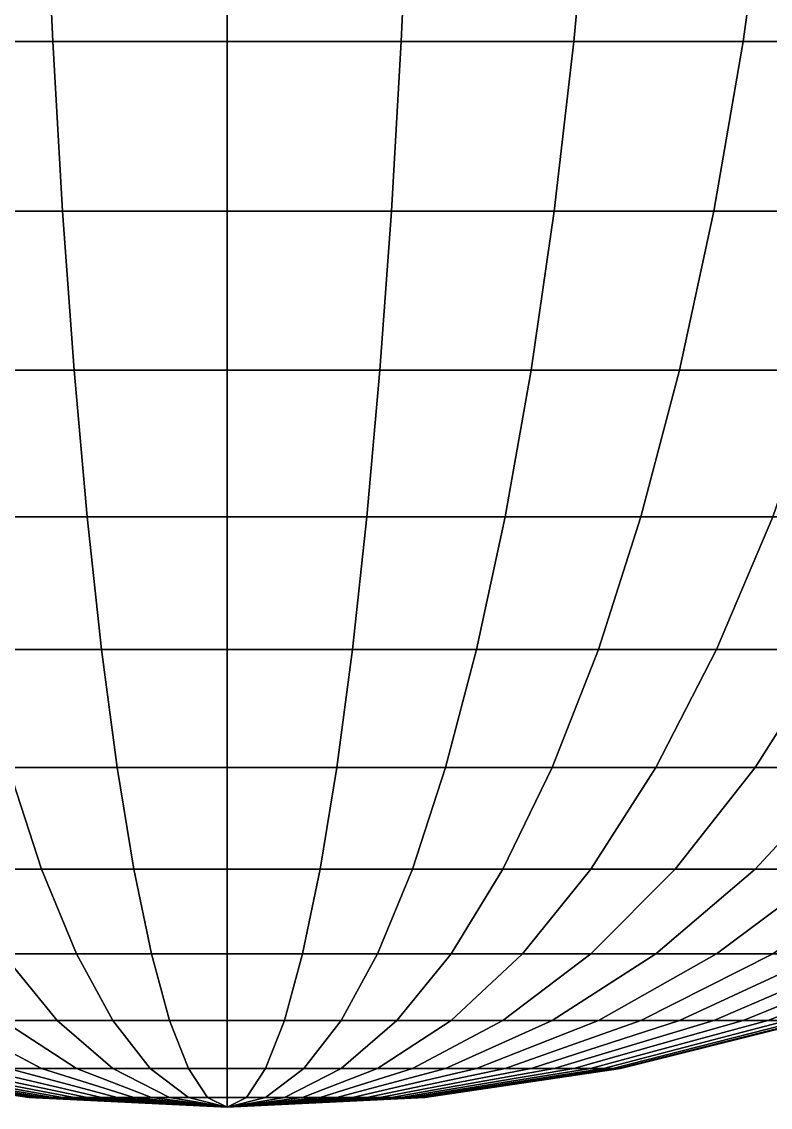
# Model space of a CAD drawing. Extents: x -607 to 607, y -607 to 607.
# Drawn here: x -61.8 to 163.6, y -607.2 to -280.3 of the extents above; entities that cross this region are included whole.
import ezdxf

# ---------------------------------------------------------------- set-up
doc = ezdxf.new("R2010")
doc.units = 0

msp = doc.modelspace()

# ---------------------------------------------------------------- linework, layer by layer
for points in [[(-104.470856, -286.230682, -525.210449), (-109.441162, -232.364197, -550.197876), (-54.985352, -232.364197, -558.275635), (-52.488174, -286.230682, -532.921387)], [(-52.488174, -286.230682, 532.921387), (-54.985352, -232.364197, 558.275635), (-109.441162, -232.364197, 550.197876), (-104.470856, -286.230682, 525.210449)], [(-52.488174, -286.230682, -532.921387), (-54.985352, -232.364197, -558.275635), (0, -232.364197, -560.976868), (0, -286.230682, -535.499939)], [(0, -286.230682, 535.499939), (0, -232.364197, 560.976868), (-54.985352, -232.364197, 558.275635), (-52.488174, -286.230682, 532.921387)], [(52.488174, -286.230682, -532.921387), (0, -286.230682, -535.499939), (0, -232.364197, -560.976868), (54.985352, -232.364197, -558.275635)], [(0, -286.230682, 535.499939), (52.488174, -286.230682, 532.921387), (54.985352, -232.364197, 558.275635), (0, -232.364197, 560.976868)], [(104.470856, -286.230682, -525.210449), (52.488174, -286.230682, -532.921387), (54.985352, -232.364197, -558.275635), (109.441162, -232.364197, -550.197876)], [(52.488174, -286.230682, 532.921387), (104.470856, -286.230682, 525.210449), (109.441162, -232.364197, 550.197876), (54.985352, -232.364197, 558.275635)], [(155.447433, -286.230682, -512.441467), (104.470856, -286.230682, -525.210449), (109.441162, -232.364197, -550.197876), (162.842987, -232.364197, -536.821411)], [(104.470856, -286.230682, 525.210449), (155.447433, -286.230682, 512.441467), (162.842987, -232.364197, 536.821411), (109.441162, -232.364197, 550.197876)], [(204.926956, -286.230682, -494.737427), (155.447433, -286.230682, -512.441467), (162.842987, -232.364197, -536.821411), (214.676544, -232.364197, -518.275085)], [(155.447433, -286.230682, 512.441467), (204.926956, -286.230682, 494.737427), (214.676544, -232.364197, 518.275085), (162.842987, -232.364197, 536.821411)], [(-98.494438, -337.340576, -495.164978), (-104.470856, -286.230682, -525.210449), (-52.488174, -286.230682, -532.921387), (-49.485504, -337.340576, -502.434753)], [(-49.485504, -337.340576, 502.434753), (-52.488174, -286.230682, 532.921387), (-104.470856, -286.230682, 525.210449), (-98.494438, -337.340576, 495.164978)], [(-49.485504, -337.340576, -502.434753), (-52.488174, -286.230682, -532.921387), (0, -286.230682, -535.499939), (0, -337.340576, -504.865845)], [(0, -337.340576, 504.865845), (0, -286.230682, 535.499939), (-52.488174, -286.230682, 532.921387), (-49.485504, -337.340576, 502.434753)], [(49.485504, -337.340576, -502.434753), (0, -337.340576, -504.865845), (0, -286.230682, -535.499939), (52.488174, -286.230682, -532.921387)], [(0, -337.340576, 504.865845), (49.485504, -337.340576, 502.434753), (52.488174, -286.230682, 532.921387), (0, -286.230682, 535.499939)], [(98.494438, -337.340576, -495.164978), (49.485504, -337.340576, -502.434753), (52.488174, -286.230682, -532.921387), (104.470856, -286.230682, -525.210449)], [(49.485504, -337.340576, 502.434753), (98.494438, -337.340576, 495.164978), (104.470856, -286.230682, 525.210449), (52.488174, -286.230682, 532.921387)], [(146.55481, -337.340576, -483.126495), (98.494438, -337.340576, -495.164978), (104.470856, -286.230682, -525.210449), (155.447433, -286.230682, -512.441467)], [(98.494438, -337.340576, 495.164978), (146.55481, -337.340576, 483.126495), (155.447433, -286.230682, 512.441467), (104.470856, -286.230682, 525.210449)], [(193.203796, -337.340576, -466.435211), (146.55481, -337.340576, -483.126495), (155.447433, -286.230682, -512.441467), (204.926956, -286.230682, -494.737427)], [(146.55481, -337.340576, 483.126495), (193.203796, -337.340576, 466.435211), (204.926956, -286.230682, 494.737427), (155.447433, -286.230682, 512.441467)], [(-91.569473, -385.20166, -460.3508), (-98.494438, -337.340576, -495.164978), (-49.485504, -337.340576, -502.434753), (-46.006268, -385.20166, -467.109467)], [(-46.006268, -385.20166, 467.109467), (-49.485504, -337.340576, 502.434753), (-98.494438, -337.340576, 495.164978), (-91.569473, -385.20166, 460.3508)], [(-46.006268, -385.20166, -467.109467), (-49.485504, -337.340576, -502.434753), (0, -337.340576, -504.865845), (0, -385.20166, -469.369598)], [(0, -385.20166, 469.369598), (0, -337.340576, 504.865845), (-49.485504, -337.340576, 502.434753), (-46.006268, -385.20166, 467.109467)], [(46.006268, -385.20166, -467.109467), (0, -385.20166, -469.369598), (0, -337.340576, -504.865845), (49.485504, -337.340576, -502.434753)], [(0, -385.20166, 469.369598), (46.006268, -385.20166, 467.109467), (49.485504, -337.340576, 502.434753), (0, -337.340576, 504.865845)], [(91.569473, -385.20166, -460.3508), (46.006268, -385.20166, -467.109467), (49.485504, -337.340576, -502.434753), (98.494438, -337.340576, -495.164978)], [(46.006268, -385.20166, 467.109467), (91.569473, -385.20166, 460.3508), (98.494438, -337.340576, 495.164978), (49.485504, -337.340576, 502.434753)], [(136.250809, -385.20166, -449.158722), (91.569473, -385.20166, -460.3508), (98.494438, -337.340576, -495.164978), (146.55481, -337.340576, -483.126495)], [(91.569473, -385.20166, 460.3508), (136.250809, -385.20166, 449.158722), (146.55481, -337.340576, 483.126495), (98.494438, -337.340576, 495.164978)], [(179.61998, -385.20166, -433.640991), (136.250809, -385.20166, -449.158722), (146.55481, -337.340576, -483.126495), (193.203796, -337.340576, -466.435211)], [(136.250809, -385.20166, 449.158722), (179.61998, -385.20166, 433.640991), (193.203796, -337.340576, 466.435211), (146.55481, -337.340576, 483.126495)], [(-83.762634, -429.353088, -421.10321), (-91.569473, -385.20166, -460.3508), (-46.006268, -385.20166, -467.109467), (-42.083965, -429.353088, -427.285645)], [(-42.083965, -429.353088, 427.285645), (-46.006268, -385.20166, 467.109467), (-91.569473, -385.20166, 460.3508), (-83.762634, -429.353088, 421.10321)], [(-42.083965, -429.353088, -427.285645), (-46.006268, -385.20166, -467.109467), (0, -385.20166, -469.369598), (0, -429.353088, -429.353088)], [(0, -429.353088, 429.353088), (0, -385.20166, 469.369598), (-46.006268, -385.20166, 467.109467), (-42.083965, -429.353088, 427.285645)], [(42.083965, -429.353088, -427.285645), (0, -429.353088, -429.353088), (0, -385.20166, -469.369598), (46.006268, -385.20166, -467.109467)], [(0, -429.353088, 429.353088), (42.083965, -429.353088, 427.285645), (46.006268, -385.20166, 467.109467), (0, -385.20166, 469.369598)], [(83.762634, -429.353088, -421.10321), (42.083965, -429.353088, -427.285645), (46.006268, -385.20166, -467.109467), (91.569473, -385.20166, -460.3508)], [(42.083965, -429.353088, 427.285645), (83.762634, -429.353088, 421.10321), (91.569473, -385.20166, 460.3508), (46.006268, -385.20166, 467.109467)], [(124.634628, -429.353088, -410.865295), (83.762634, -429.353088, -421.10321), (91.569473, -385.20166, -460.3508), (136.250809, -385.20166, -449.158722)], [(83.762634, -429.353088, 421.10321), (124.634628, -429.353088, 410.865295), (136.250809, -385.20166, 449.158722), (91.569473, -385.20166, 460.3508)], [(164.30632, -429.353088, -396.670563), (124.634628, -429.353088, -410.865295), (136.250809, -385.20166, -449.158722), (179.61998, -385.20166, -433.640991)], [(124.634628, -429.353088, 410.865295), (164.30632, -429.353088, 396.670563), (179.61998, -385.20166, 433.640991), (136.250809, -385.20166, 449.158722)], [(-75.149124, -469.369598, -377.80014), (-83.762634, -429.353088, -421.10321), (-42.083965, -429.353088, -427.285645), (-37.756371, -469.369598, -383.346832)], [(-37.756371, -469.369598, 383.346832), (-42.083965, -429.353088, 427.285645), (-83.762634, -429.353088, 421.10321), (-75.149124, -469.369598, 377.80014)], [(-37.756371, -469.369598, -383.346832), (-42.083965, -429.353088, -427.285645), (0, -429.353088, -429.353088), (0, -469.369598, -385.201691)], [(0, -469.369598, 385.201691), (0, -429.353088, 429.353088), (-42.083965, -429.353088, 427.285645), (-37.756371, -469.369598, 383.346832)], [(37.756371, -469.369598, -383.346832), (0, -469.369598, -385.201691), (0, -429.353088, -429.353088), (42.083965, -429.353088, -427.285645)], [(0, -469.369598, 385.201691), (37.756371, -469.369598, 383.346832), (42.083965, -429.353088, 427.285645), (0, -429.353088, 429.353088)], [(75.149124, -469.369598, -377.80014), (37.756371, -469.369598, -383.346832), (42.083965, -429.353088, -427.285645), (83.762634, -429.353088, -421.10321)], [(37.756371, -469.369598, 383.346832), (75.149124, -469.369598, 377.80014), (83.762634, -429.353088, 421.10321), (42.083965, -429.353088, 427.285645)], [(111.818146, -469.369598, -368.615051), (75.149124, -469.369598, -377.80014), (83.762634, -429.353088, -421.10321), (124.634628, -429.353088, -410.865295)], [(75.149124, -469.369598, 377.80014), (111.818146, -469.369598, 368.615051), (124.634628, -429.353088, 410.865295), (83.762634, -429.353088, 421.10321)], [(147.410309, -469.369598, -355.879944), (111.818146, -469.369598, -368.615051), (124.634628, -429.353088, -410.865295), (164.30632, -429.353088, -396.670563)], [(111.818146, -469.369598, 368.615051), (147.410309, -469.369598, 355.879944), (164.30632, -429.353088, 396.670563), (124.634628, -429.353088, 410.865295)], [(181.582825, -469.369598, -339.717529), (147.410309, -469.369598, -355.879944), (164.30632, -429.353088, -396.670563), (202.39566, -429.353088, -378.65564)], [(147.410309, -469.369598, 355.879944), (181.582825, -469.369598, 339.717529), (202.39566, -429.353088, 378.65564), (164.30632, -429.353088, 396.670563)], [(-65.811882, -504.865814, -330.858673), (-75.149124, -469.369598, -377.80014), (-37.756371, -469.369598, -383.346832), (-33.065159, -504.865814, -335.716187)], [(-33.065159, -504.865814, 335.716187), (-37.756371, -469.369598, 383.346832), (-75.149124, -469.369598, 377.80014), (-65.811882, -504.865814, 330.858673)], [(-33.065159, -504.865814, -335.716187), (-37.756371, -469.369598, -383.346832), (0, -469.369598, -385.201691), (0, -504.865814, -337.340576)], [(0, -504.865814, 337.340576), (0, -469.369598, 385.201691), (-37.756371, -469.369598, 383.346832), (-33.065159, -504.865814, 335.716187)], [(33.065159, -504.865814, -335.716187), (0, -504.865814, -337.340576), (0, -469.369598, -385.201691), (37.756371, -469.369598, -383.346832)], [(0, -504.865814, 337.340576), (33.065159, -504.865814, 335.716187), (37.756371, -469.369598, 383.346832), (0, -469.369598, 385.201691)], [(65.811882, -504.865814, -330.858673), (33.065159, -504.865814, -335.716187), (37.756371, -469.369598, -383.346832), (75.149124, -469.369598, -377.80014)], [(33.065159, -504.865814, 335.716187), (65.811882, -504.865814, 330.858673), (75.149124, -469.369598, 377.80014), (37.756371, -469.369598, 383.346832)], [(97.924797, -504.865814, -322.814789), (65.811882, -504.865814, -330.858673), (75.149124, -469.369598, -377.80014), (111.818146, -469.369598, -368.615051)], [(65.811882, -504.865814, 330.858673), (97.924797, -504.865814, 322.814789), (111.818146, -469.369598, 368.615051), (75.149124, -469.369598, 377.80014)], [(129.09465, -504.865814, -311.662048), (97.924797, -504.865814, -322.814789), (111.818146, -469.369598, -368.615051), (147.410309, -469.369598, -355.879944)], [(97.924797, -504.865814, 322.814789), (129.09465, -504.865814, 311.662048), (147.410309, -469.369598, 355.879944), (111.818146, -469.369598, 368.615051)], [(159.02124, -504.865814, -297.507813), (129.09465, -504.865814, -311.662048), (147.410309, -469.369598, -355.879944), (181.582825, -469.369598, -339.717529)], [(129.09465, -504.865814, 311.662048), (159.02124, -504.865814, 297.507813), (181.582825, -469.369598, 339.717529), (147.410309, -469.369598, 355.879944)], [(187.416367, -504.865814, -280.488434), (159.02124, -504.865814, -297.507813), (181.582825, -469.369598, -339.717529), (214.006592, -469.369598, -320.283508)], [(159.02124, -504.865814, 297.507813), (187.416367, -504.865814, 280.488434), (214.006592, -469.369598, 320.283508), (181.582825, -469.369598, 339.717529)], [(-83.088387, -535.499878, -273.905701), (-97.924797, -504.865814, -322.814789), (-65.811882, -504.865814, -330.858673), (-55.840832, -535.499878, -280.730835)], [(-55.840832, -535.499878, 280.730835), (-65.811882, -504.865814, 330.858673), (-97.924797, -504.865814, 322.814789), (-83.088387, -535.499878, 273.905701)], [(-55.840832, -535.499878, -280.730835), (-65.811882, -504.865814, -330.858673), (-33.065159, -504.865814, -335.716187), (-28.055511, -535.499878, -284.852386)], [(-28.055511, -535.499878, 284.852386), (-33.065159, -504.865814, 335.716187), (-65.811882, -504.865814, 330.858673), (-55.840832, -535.499878, 280.730835)], [(-28.055511, -535.499878, -284.852386), (-33.065159, -504.865814, -335.716187), (0, -504.865814, -337.340576), (0, -535.499878, -286.230682)], [(0, -535.499878, 286.230682), (0, -504.865814, 337.340576), (-33.065159, -504.865814, 335.716187), (-28.055511, -535.499878, 284.852386)], [(28.055511, -535.499878, -284.852386), (0, -535.499878, -286.230682), (0, -504.865814, -337.340576), (33.065159, -504.865814, -335.716187)], [(0, -535.499878, 286.230682), (28.055511, -535.499878, 284.852386), (33.065159, -504.865814, 335.716187), (0, -504.865814, 337.340576)], [(55.840832, -535.499878, -280.730835), (28.055511, -535.499878, -284.852386), (33.065159, -504.865814, -335.716187), (65.811882, -504.865814, -330.858673)], [(28.055511, -535.499878, 284.852386), (55.840832, -535.499878, 280.730835), (65.811882, -504.865814, 330.858673), (33.065159, -504.865814, 335.716187)], [(83.088387, -535.499878, -273.905701), (55.840832, -535.499878, -280.730835), (65.811882, -504.865814, -330.858673), (97.924797, -504.865814, -322.814789)], [(55.840832, -535.499878, 280.730835), (83.088387, -535.499878, 273.905701), (97.924797, -504.865814, 322.814789), (65.811882, -504.865814, 330.858673)], [(109.535736, -535.499878, -264.442657), (83.088387, -535.499878, -273.905701), (97.924797, -504.865814, -322.814789), (129.09465, -504.865814, -311.662048)], [(83.088387, -535.499878, 273.905701), (109.535736, -535.499878, 264.442657), (129.09465, -504.865814, 311.662048), (97.924797, -504.865814, 322.814789)], [(134.928207, -535.499878, -252.432922), (109.535736, -535.499878, -264.442657), (129.09465, -504.865814, -311.662048), (159.02124, -504.865814, -297.507813)], [(109.535736, -535.499878, 264.442657), (134.928207, -535.499878, 252.432922), (159.02124, -504.865814, 297.507813), (129.09465, -504.865814, 311.662048)], [(159.02124, -535.499878, -237.992111), (134.928207, -535.499878, -252.432922), (159.02124, -504.865814, -297.507813), (187.416367, -504.865814, -280.488434)], [(134.928207, -535.499878, 252.432922), (159.02124, -535.499878, 237.992111), (187.416367, -504.865814, 280.488434), (159.02124, -504.865814, 297.507813)], [(181.582825, -535.499878, -221.259308), (159.02124, -535.499878, -237.992111), (187.416367, -504.865814, -280.488434), (214.006592, -504.865814, -260.767792)], [(159.02124, -535.499878, 237.992111), (181.582825, -535.499878, 221.259308), (214.006592, -504.865814, 260.767792), (187.416367, -504.865814, 280.488434)], [(-67.451775, -560.976807, -222.358704), (-83.088387, -535.499878, -273.905701), (-55.840832, -535.499878, -280.730835), (-45.332012, -560.976807, -227.899414)], [(-45.332012, -560.976807, 227.899414), (-55.840832, -535.499878, 280.730835), (-83.088387, -535.499878, 273.905701), (-67.451775, -560.976807, 222.358704)], [(-45.332012, -560.976807, -227.899414), (-55.840832, -535.499878, -280.730835), (-28.055511, -535.499878, -284.852386), (-22.775677, -560.976807, -231.245331)], [(-22.775677, -560.976807, 231.245331), (-28.055511, -535.499878, 284.852386), (-55.840832, -535.499878, 280.730835), (-45.332012, -560.976807, 227.899414)], [(-22.775677, -560.976807, -231.245331), (-28.055511, -535.499878, -284.852386), (0, -535.499878, -286.230682), (0, -560.976807, -232.364227)], [(0, -560.976807, 232.364227), (0, -535.499878, 286.230682), (-28.055511, -535.499878, 284.852386), (-22.775677, -560.976807, 231.245331)], [(22.775677, -560.976807, -231.245331), (0, -560.976807, -232.364227), (0, -535.499878, -286.230682), (28.055511, -535.499878, -284.852386)], [(0, -560.976807, 232.364227), (22.775677, -560.976807, 231.245331), (28.055511, -535.499878, 284.852386), (0, -535.499878, 286.230682)], [(45.332012, -560.976807, -227.899414), (22.775677, -560.976807, -231.245331), (28.055511, -535.499878, -284.852386), (55.840832, -535.499878, -280.730835)], [(22.775677, -560.976807, 231.245331), (45.332012, -560.976807, 227.899414), (55.840832, -535.499878, 280.730835), (28.055511, -535.499878, 284.852386)], [(67.451775, -560.976807, -222.358704), (45.332012, -560.976807, -227.899414), (55.840832, -535.499878, -280.730835), (83.088387, -535.499878, -273.905701)], [(45.332012, -560.976807, 227.899414), (67.451775, -560.976807, 222.358704), (83.088387, -535.499878, 273.905701), (55.840832, -535.499878, 280.730835)], [(88.921944, -560.976807, -214.676544), (67.451775, -560.976807, -222.358704), (83.088387, -535.499878, -273.905701), (109.535736, -535.499878, -264.442657)], [(67.451775, -560.976807, 222.358704), (88.921944, -560.976807, 214.676544), (109.535736, -535.499878, 264.442657), (83.088387, -535.499878, 273.905701)], [(109.535736, -560.976807, -204.926956), (88.921944, -560.976807, -214.676544), (109.535736, -535.499878, -264.442657), (134.928207, -535.499878, -252.432922)], [(88.921944, -560.976807, 214.676544), (109.535736, -560.976807, 204.926956), (134.928207, -535.499878, 252.432922), (109.535736, -535.499878, 264.442657)], [(129.09465, -560.976807, -193.203796), (109.535736, -560.976807, -204.926956), (134.928207, -535.499878, -252.432922), (159.02124, -535.499878, -237.992111)], [(109.535736, -560.976807, 204.926956), (129.09465, -560.976807, 193.203796), (159.02124, -535.499878, 237.992111), (134.928207, -535.499878, 252.432922)], [(147.410309, -560.976807, -179.61998), (129.09465, -560.976807, -193.203796), (159.02124, -535.499878, -237.992111), (181.582825, -535.499878, -221.259308)], [(129.09465, -560.976807, 193.203796), (147.410309, -560.976807, 179.61998), (181.582825, -535.499878, 221.259308), (159.02124, -535.499878, 237.992111)], [(164.30632, -560.976807, -164.30632), (147.410309, -560.976807, -179.61998), (181.582825, -535.499878, -221.259308), (202.39566, -535.499878, -202.39566)], [(147.410309, -560.976807, 179.61998), (164.30632, -560.976807, 164.30632), (202.39566, -535.499878, 202.39566), (181.582825, -535.499878, 221.259308)], [(-67.451775, -581.05127, -162.842987), (-88.921944, -560.976807, -214.676544), (-67.451775, -560.976807, -222.358704), (-51.165573, -581.05127, -168.670288)], [(-51.165573, -581.05127, 168.670288), (-67.451775, -560.976807, 222.358704), (-88.921944, -560.976807, 214.676544), (-67.451775, -581.05127, 162.842987)], [(-51.165573, -581.05127, -168.670288), (-67.451775, -560.976807, -222.358704), (-45.332012, -560.976807, -227.899414), (-34.386616, -581.05127, -172.873199)], [(-34.386616, -581.05127, 172.873199), (-45.332012, -560.976807, 227.899414), (-67.451775, -560.976807, 222.358704), (-51.165573, -581.05127, 168.670288)], [(-34.386616, -581.05127, -172.873199), (-45.332012, -560.976807, -227.899414), (-22.775677, -560.976807, -231.245331), (-17.276499, -581.05127, -175.41124)], [(-17.276499, -581.05127, 175.41124), (-22.775677, -560.976807, 231.245331), (-45.332012, -560.976807, 227.899414), (-34.386616, -581.05127, 172.873199)], [(-17.276499, -581.05127, -175.41124), (-22.775677, -560.976807, -231.245331), (0, -560.976807, -232.364227), (0, -581.05127, -176.259979)], [(0, -581.05127, 176.259979), (0, -560.976807, 232.364227), (-22.775677, -560.976807, 231.245331), (-17.276499, -581.05127, 175.41124)], [(17.276499, -581.05127, -175.41124), (0, -581.05127, -176.259979), (0, -560.976807, -232.364227), (22.775677, -560.976807, -231.245331)], [(0, -581.05127, 176.259979), (17.276499, -581.05127, 175.41124), (22.775677, -560.976807, 231.245331), (0, -560.976807, 232.364227)], [(34.386616, -581.05127, -172.873199), (17.276499, -581.05127, -175.41124), (22.775677, -560.976807, -231.245331), (45.332012, -560.976807, -227.899414)], [(17.276499, -581.05127, 175.41124), (34.386616, -581.05127, 172.873199), (45.332012, -560.976807, 227.899414), (22.775677, -560.976807, 231.245331)], [(51.165573, -581.05127, -168.670288), (34.386616, -581.05127, -172.873199), (45.332012, -560.976807, -227.899414), (67.451775, -560.976807, -222.358704)], [(34.386616, -581.05127, 172.873199), (51.165573, -581.05127, 168.670288), (67.451775, -560.976807, 222.358704), (45.332012, -560.976807, 227.899414)], [(67.451775, -581.05127, -162.842987), (51.165573, -581.05127, -168.670288), (67.451775, -560.976807, -222.358704), (88.921944, -560.976807, -214.676544)], [(51.165573, -581.05127, 168.670288), (67.451775, -581.05127, 162.842987), (88.921944, -560.976807, 214.676544), (67.451775, -560.976807, 222.358704)], [(83.088387, -581.05127, -155.447433), (67.451775, -581.05127, -162.842987), (88.921944, -560.976807, -214.676544), (109.535736, -560.976807, -204.926956)], [(67.451775, -581.05127, 162.842987), (83.088387, -581.05127, 155.447433), (109.535736, -560.976807, 204.926956), (88.921944, -560.976807, 214.676544)], [(97.924797, -581.05127, -146.55481), (83.088387, -581.05127, -155.447433), (109.535736, -560.976807, -204.926956), (129.09465, -560.976807, -193.203796)], [(83.088387, -581.05127, 155.447433), (97.924797, -581.05127, 146.55481), (129.09465, -560.976807, 193.203796), (109.535736, -560.976807, 204.926956)], [(111.818146, -581.05127, -136.250809), (97.924797, -581.05127, -146.55481), (129.09465, -560.976807, -193.203796), (147.410309, -560.976807, -179.61998)], [(97.924797, -581.05127, 146.55481), (111.818146, -581.05127, 136.250809), (147.410309, -560.976807, 179.61998), (129.09465, -560.976807, 193.203796)], [(124.634628, -581.05127, -124.634628), (111.818146, -581.05127, -136.250809), (147.410309, -560.976807, -179.61998), (164.30632, -560.976807, -164.30632)], [(111.818146, -581.05127, 136.250809), (124.634628, -581.05127, 124.634628), (164.30632, -560.976807, 164.30632), (147.410309, -560.976807, 179.61998)], [(136.250809, -581.05127, -111.818146), (124.634628, -581.05127, -124.634628), (164.30632, -560.976807, -164.30632), (179.61998, -560.976807, -147.410309)], [(124.634628, -581.05127, 124.634628), (136.250809, -581.05127, 111.818146), (179.61998, -560.976807, 147.410309), (164.30632, -560.976807, 164.30632)], [(146.55481, -581.05127, -97.924797), (136.250809, -581.05127, -111.818146), (179.61998, -560.976807, -147.410309), (193.203796, -560.976807, -129.09465)], [(136.250809, -581.05127, 111.818146), (146.55481, -581.05127, 97.924797), (193.203796, -560.976807, 129.09465), (179.61998, -560.976807, 147.410309)], [(155.447433, -581.05127, -83.088387), (146.55481, -581.05127, -97.924797), (193.203796, -560.976807, -129.09465), (204.926956, -560.976807, -109.535736)], [(146.55481, -581.05127, 97.924797), (155.447433, -581.05127, 83.088387), (204.926956, -560.976807, 109.535736), (193.203796, -560.976807, 129.09465)], [(162.842987, -581.05127, -67.451775), (155.447433, -581.05127, -83.088387), (204.926956, -560.976807, -109.535736), (214.676544, -560.976807, -88.921944)], [(155.447433, -581.05127, 83.088387), (162.842987, -581.05127, 67.451775), (214.676544, -560.976807, 88.921944), (204.926956, -560.976807, 109.535736)], [(168.670288, -581.05127, -51.165573), (162.842987, -581.05127, -67.451775), (214.676544, -560.976807, -88.921944), (222.358704, -560.976807, -67.451775)], [(162.842987, -581.05127, 67.451775), (168.670288, -581.05127, 51.165573), (222.358704, -560.976807, 67.451775), (214.676544, -560.976807, 88.921944)], [(-65.811882, -595.529785, -98.494438), (-97.924797, -581.05127, -146.55481), (-83.088387, -581.05127, -155.447433), (-55.840832, -595.529785, -104.470856)], [(-55.840832, -595.529785, 104.470856), (-83.088387, -581.05127, 155.447433), (-97.924797, -581.05127, 146.55481), (-65.811882, -595.529785, 98.494438)], [(-55.840832, -595.529785, -104.470856), (-83.088387, -581.05127, -155.447433), (-67.451775, -581.05127, -162.842987), (-45.332012, -595.529785, -109.441162)], [(-45.332012, -595.529785, 109.441162), (-67.451775, -581.05127, 162.842987), (-83.088387, -581.05127, 155.447433), (-55.840832, -595.529785, 104.470856)], [(-45.332012, -595.529785, -109.441162), (-67.451775, -581.05127, -162.842987), (-51.165573, -581.05127, -168.670288), (-34.386616, -595.529785, -113.357483)], [(-34.386616, -595.529785, 113.357483), (-51.165573, -581.05127, 168.670288), (-67.451775, -581.05127, 162.842987), (-45.332012, -595.529785, 109.441162)], [(-34.386616, -595.529785, -113.357483), (-51.165573, -581.05127, -168.670288), (-34.386616, -581.05127, -172.873199), (-23.110058, -595.529785, -116.182114)], [(-23.110058, -595.529785, 116.182114), (-34.386616, -581.05127, 172.873199), (-51.165573, -581.05127, 168.670288), (-34.386616, -595.529785, 113.357483)], [(-23.110058, -595.529785, -116.182114), (-34.386616, -581.05127, -172.873199), (-17.276499, -581.05127, -175.41124), (-11.610939, -595.529785, -117.887848)], [(-11.610939, -595.529785, 117.887848), (-17.276499, -581.05127, 175.41124), (-34.386616, -581.05127, 172.873199), (-23.110058, -595.529785, 116.182114)], [(-11.610939, -595.529785, -117.887848), (-17.276499, -581.05127, -175.41124), (0, -581.05127, -176.259979), (0, -595.529785, -118.45826)], [(0, -595.529785, 118.45826), (0, -581.05127, 176.259979), (-17.276499, -581.05127, 175.41124), (-11.610939, -595.529785, 117.887848)], [(11.610939, -595.529785, -117.887848), (0, -595.529785, -118.45826), (0, -581.05127, -176.259979), (17.276499, -581.05127, -175.41124)], [(0, -595.529785, 118.45826), (11.610939, -595.529785, 117.887848), (17.276499, -581.05127, 175.41124), (0, -581.05127, 176.259979)], [(23.110058, -595.529785, -116.182114), (11.610939, -595.529785, -117.887848), (17.276499, -581.05127, -175.41124), (34.386616, -581.05127, -172.873199)], [(11.610939, -595.529785, 117.887848), (23.110058, -595.529785, 116.182114), (34.386616, -581.05127, 172.873199), (17.276499, -581.05127, 175.41124)], [(34.386616, -595.529785, -113.357483), (23.110058, -595.529785, -116.182114), (34.386616, -581.05127, -172.873199), (51.165573, -581.05127, -168.670288)], [(23.110058, -595.529785, 116.182114), (34.386616, -595.529785, 113.357483), (51.165573, -581.05127, 168.670288), (34.386616, -581.05127, 172.873199)], [(45.332012, -595.529785, -109.441162), (34.386616, -595.529785, -113.357483), (51.165573, -581.05127, -168.670288), (67.451775, -581.05127, -162.842987)], [(34.386616, -595.529785, 113.357483), (45.332012, -595.529785, 109.441162), (67.451775, -581.05127, 162.842987), (51.165573, -581.05127, 168.670288)], [(55.840832, -595.529785, -104.470856), (45.332012, -595.529785, -109.441162), (67.451775, -581.05127, -162.842987), (83.088387, -581.05127, -155.447433)], [(45.332012, -595.529785, 109.441162), (55.840832, -595.529785, 104.470856), (83.088387, -581.05127, 155.447433), (67.451775, -581.05127, 162.842987)], [(65.811882, -595.529785, -98.494438), (55.840832, -595.529785, -104.470856), (83.088387, -581.05127, -155.447433), (97.924797, -581.05127, -146.55481)], [(55.840832, -595.529785, 104.470856), (65.811882, -595.529785, 98.494438), (97.924797, -581.05127, 146.55481), (83.088387, -581.05127, 155.447433)], [(75.149124, -595.529785, -91.569473), (65.811882, -595.529785, -98.494438), (97.924797, -581.05127, -146.55481), (111.818146, -581.05127, -136.250809)], [(65.811882, -595.529785, 98.494438), (75.149124, -595.529785, 91.569473), (111.818146, -581.05127, 136.250809), (97.924797, -581.05127, 146.55481)], [(83.762634, -595.529785, -83.762634), (75.149124, -595.529785, -91.569473), (111.818146, -581.05127, -136.250809), (124.634628, -581.05127, -124.634628)], [(75.149124, -595.529785, 91.569473), (83.762634, -595.529785, 83.762634), (124.634628, -581.05127, 124.634628), (111.818146, -581.05127, 136.250809)], [(91.569473, -595.529785, -75.149124), (83.762634, -595.529785, -83.762634), (124.634628, -581.05127, -124.634628), (136.250809, -581.05127, -111.818146)], [(83.762634, -595.529785, 83.762634), (91.569473, -595.529785, 75.149124), (136.250809, -581.05127, 111.818146), (124.634628, -581.05127, 124.634628)], [(98.494438, -595.529785, -65.811882), (91.569473, -595.529785, -75.149124), (136.250809, -581.05127, -111.818146), (146.55481, -581.05127, -97.924797)], [(91.569473, -595.529785, 75.149124), (98.494438, -595.529785, 65.811882), (146.55481, -581.05127, 97.924797), (136.250809, -581.05127, 111.818146)], [(104.470856, -595.529785, -55.840832), (98.494438, -595.529785, -65.811882), (146.55481, -581.05127, -97.924797), (155.447433, -581.05127, -83.088387)], [(98.494438, -595.529785, 65.811882), (104.470856, -595.529785, 55.840832), (155.447433, -581.05127, 83.088387), (146.55481, -581.05127, 97.924797)], [(109.441162, -595.529785, -45.332012), (104.470856, -595.529785, -55.840832), (155.447433, -581.05127, -83.088387), (162.842987, -581.05127, -67.451775)], [(104.470856, -595.529785, 55.840832), (109.441162, -595.529785, 45.332012), (162.842987, -581.05127, 67.451775), (155.447433, -581.05127, 83.088387)], [(113.357483, -595.529785, -34.386616), (109.441162, -595.529785, -45.332012), (162.842987, -581.05127, -67.451775), (168.670288, -581.05127, -51.165573)], [(109.441162, -595.529785, 45.332012), (113.357483, -595.529785, 34.386616), (168.670288, -581.05127, 51.165573), (162.842987, -581.05127, 67.451775)], [(116.182114, -595.529785, -23.110058), (113.357483, -595.529785, -34.386616), (168.670288, -581.05127, -51.165573), (172.873199, -581.05127, -34.386616)], [(113.357483, -595.529785, 34.386616), (116.182114, -595.529785, 23.110058), (172.873199, -581.05127, 34.386616), (168.670288, -581.05127, 51.165573)], [(117.887848, -595.529785, -11.610939), (116.182114, -595.529785, -23.110058), (172.873199, -581.05127, -34.386616), (175.41124, -581.05127, -17.276499)], [(116.182114, -595.529785, 23.110058), (117.887848, -595.529785, 11.610939), (175.41124, -581.05127, 17.276499), (172.873199, -581.05127, 34.386616)], [(118.45826, -595.529785), (117.887848, -595.529785, -11.610939), (175.41124, -581.05127, -17.276499), (176.259979, -581.05127)], [(117.887848, -595.529785, 11.610939), (118.45826, -595.529785), (176.259979, -581.05127), (175.41124, -581.05127, 17.276499)], [(-59.515713, -604.273193), (-118.45826, -595.529785), (-117.887848, -595.529785, -11.610939), (-59.22913, -604.273193, -5.83356)], [(-59.22913, -604.273193, 5.83356), (-117.887848, -595.529785, 11.610939), (-118.45826, -595.529785), (-59.515713, -604.273193)], [(-59.22913, -604.273193, -5.83356), (-117.887848, -595.529785, -11.610939), (-116.182114, -595.529785, -23.110058), (-58.372135, -604.273193, -11.61094)], [(-58.372135, -604.273193, 11.61094), (-116.182114, -595.529785, 23.110058), (-117.887848, -595.529785, 11.610939), (-59.22913, -604.273193, 5.83356)], [(-58.372135, -604.273193, -11.61094), (-116.182114, -595.529785, -23.110058), (-113.357483, -595.529785, -34.386616), (-56.952988, -604.273193, -17.276499)], [(-56.952988, -604.273193, 17.276499), (-113.357483, -595.529785, 34.386616), (-116.182114, -595.529785, 23.110058), (-58.372135, -604.273193, 11.61094)], [(-56.952988, -604.273193, -17.276499), (-113.357483, -595.529785, -34.386616), (-109.441162, -595.529785, -45.332012), (-54.985352, -604.273193, -22.775677)], [(-54.985352, -604.273193, 22.775677), (-109.441162, -595.529785, 45.332012), (-113.357483, -595.529785, 34.386616), (-56.952988, -604.273193, 17.276499)], [(-54.985352, -604.273193, -22.775677), (-109.441162, -595.529785, -45.332012), (-104.470856, -595.529785, -55.840832), (-52.488174, -604.273193, -28.055513)], [(-52.488174, -604.273193, 28.055513), (-104.470856, -595.529785, 55.840832), (-109.441162, -595.529785, 45.332012), (-54.985352, -604.273193, 22.775677)], [(-52.488174, -604.273193, -28.055513), (-104.470856, -595.529785, -55.840832), (-98.494438, -595.529785, -65.811882), (-49.485504, -604.273193, -33.065159)], [(-49.485504, -604.273193, 33.065159), (-98.494438, -595.529785, 65.811882), (-104.470856, -595.529785, 55.840832), (-52.488174, -604.273193, 28.055513)], [(-49.485504, -604.273193, -33.065159), (-98.494438, -595.529785, -65.811882), (-91.569473, -595.529785, -75.149124), (-46.006268, -604.273193, -37.756371)], [(-46.006268, -604.273193, 37.756371), (-91.569473, -595.529785, 75.149124), (-98.494438, -595.529785, 65.811882), (-49.485504, -604.273193, 33.065159)], [(-46.006268, -604.273193, -37.756371), (-91.569473, -595.529785, -75.149124), (-83.762634, -595.529785, -83.762634), (-42.083965, -604.273193, -42.083965)], [(-42.083965, -604.273193, 42.083965), (-83.762634, -595.529785, 83.762634), (-91.569473, -595.529785, 75.149124), (-46.006268, -604.273193, 37.756371)], [(-42.083965, -604.273193, -42.083965), (-83.762634, -595.529785, -83.762634), (-75.149124, -595.529785, -91.569473), (-37.756371, -604.273193, -46.006268)], [(-37.756371, -604.273193, 46.006268), (-75.149124, -595.529785, 91.569473), (-83.762634, -595.529785, 83.762634), (-42.083965, -604.273193, 42.083965)], [(-37.756371, -604.273193, -46.006268), (-75.149124, -595.529785, -91.569473), (-65.811882, -595.529785, -98.494438), (-33.065159, -604.273193, -49.485504)], [(-33.065159, -604.273193, 49.485504), (-65.811882, -595.529785, 98.494438), (-75.149124, -595.529785, 91.569473), (-37.756371, -604.273193, 46.006268)], [(-33.065159, -604.273193, -49.485504), (-65.811882, -595.529785, -98.494438), (-55.840832, -595.529785, -104.470856), (-28.055513, -604.273193, -52.488174)], [(-28.055513, -604.273193, 52.488174), (-55.840832, -595.529785, 104.470856), (-65.811882, -595.529785, 98.494438), (-33.065159, -604.273193, 49.485504)], [(-28.055513, -604.273193, -52.488174), (-55.840832, -595.529785, -104.470856), (-45.332012, -595.529785, -109.441162), (-22.775677, -604.273193, -54.985352)], [(-22.775677, -604.273193, 54.985352), (-45.332012, -595.529785, 109.441162), (-55.840832, -595.529785, 104.470856), (-28.055513, -604.273193, 52.488174)], [(-22.775677, -604.273193, -54.985352), (-45.332012, -595.529785, -109.441162), (-34.386616, -595.529785, -113.357483), (-17.276499, -604.273193, -56.952988)], [(-17.276499, -604.273193, 56.952988), (-34.386616, -595.529785, 113.357483), (-45.332012, -595.529785, 109.441162), (-22.775677, -604.273193, 54.985352)], [(-17.276499, -604.273193, -56.952988), (-34.386616, -595.529785, -113.357483), (-23.110058, -595.529785, -116.182114), (-11.61094, -604.273193, -58.372135)], [(-11.61094, -604.273193, 58.372135), (-23.110058, -595.529785, 116.182114), (-34.386616, -595.529785, 113.357483), (-17.276499, -604.273193, 56.952988)], [(-11.61094, -604.273193, -58.372135), (-23.110058, -595.529785, -116.182114), (-11.610939, -595.529785, -117.887848), (-5.83356, -604.273193, -59.22913)], [(-5.83356, -604.273193, 59.22913), (-11.610939, -595.529785, 117.887848), (-23.110058, -595.529785, 116.182114), (-11.61094, -604.273193, 58.372135)], [(-5.83356, -604.273193, -59.22913), (-11.610939, -595.529785, -117.887848), (0, -595.529785, -118.45826), (0, -604.273193, -59.515713)], [(0, -604.273193, 59.515713), (0, -595.529785, 118.45826), (-11.610939, -595.529785, 117.887848), (-5.83356, -604.273193, 59.22913)], [(5.83356, -604.273193, -59.22913), (0, -604.273193, -59.515713), (0, -595.529785, -118.45826), (11.610939, -595.529785, -117.887848)], [(0, -604.273193, 59.515713), (5.83356, -604.273193, 59.22913), (11.610939, -595.529785, 117.887848), (0, -595.529785, 118.45826)], [(11.61094, -604.273193, -58.372135), (5.83356, -604.273193, -59.22913), (11.610939, -595.529785, -117.887848), (23.110058, -595.529785, -116.182114)], [(5.83356, -604.273193, 59.22913), (11.61094, -604.273193, 58.372135), (23.110058, -595.529785, 116.182114), (11.610939, -595.529785, 117.887848)], [(17.276499, -604.273193, -56.952988), (11.61094, -604.273193, -58.372135), (23.110058, -595.529785, -116.182114), (34.386616, -595.529785, -113.357483)], [(11.61094, -604.273193, 58.372135), (17.276499, -604.273193, 56.952988), (34.386616, -595.529785, 113.357483), (23.110058, -595.529785, 116.182114)], [(22.775677, -604.273193, -54.985352), (17.276499, -604.273193, -56.952988), (34.386616, -595.529785, -113.357483), (45.332012, -595.529785, -109.441162)], [(17.276499, -604.273193, 56.952988), (22.775677, -604.273193, 54.985352), (45.332012, -595.529785, 109.441162), (34.386616, -595.529785, 113.357483)], [(28.055513, -604.273193, -52.488174), (22.775677, -604.273193, -54.985352), (45.332012, -595.529785, -109.441162), (55.840832, -595.529785, -104.470856)], [(22.775677, -604.273193, 54.985352), (28.055513, -604.273193, 52.488174), (55.840832, -595.529785, 104.470856), (45.332012, -595.529785, 109.441162)], [(33.065159, -604.273193, -49.485504), (28.055513, -604.273193, -52.488174), (55.840832, -595.529785, -104.470856), (65.811882, -595.529785, -98.494438)], [(28.055513, -604.273193, 52.488174), (33.065159, -604.273193, 49.485504), (65.811882, -595.529785, 98.494438), (55.840832, -595.529785, 104.470856)], [(37.756371, -604.273193, -46.006268), (33.065159, -604.273193, -49.485504), (65.811882, -595.529785, -98.494438), (75.149124, -595.529785, -91.569473)], [(33.065159, -604.273193, 49.485504), (37.756371, -604.273193, 46.006268), (75.149124, -595.529785, 91.569473), (65.811882, -595.529785, 98.494438)], [(42.083965, -604.273193, -42.083965), (37.756371, -604.273193, -46.006268), (75.149124, -595.529785, -91.569473), (83.762634, -595.529785, -83.762634)], [(37.756371, -604.273193, 46.006268), (42.083965, -604.273193, 42.083965), (83.762634, -595.529785, 83.762634), (75.149124, -595.529785, 91.569473)], [(46.006268, -604.273193, -37.756371), (42.083965, -604.273193, -42.083965), (83.762634, -595.529785, -83.762634), (91.569473, -595.529785, -75.149124)], [(42.083965, -604.273193, 42.083965), (46.006268, -604.273193, 37.756371), (91.569473, -595.529785, 75.149124), (83.762634, -595.529785, 83.762634)], [(49.485504, -604.273193, -33.065159), (46.006268, -604.273193, -37.756371), (91.569473, -595.529785, -75.149124), (98.494438, -595.529785, -65.811882)], [(46.006268, -604.273193, 37.756371), (49.485504, -604.273193, 33.065159), (98.494438, -595.529785, 65.811882), (91.569473, -595.529785, 75.149124)], [(52.488174, -604.273193, -28.055513), (49.485504, -604.273193, -33.065159), (98.494438, -595.529785, -65.811882), (104.470856, -595.529785, -55.840832)], [(49.485504, -604.273193, 33.065159), (52.488174, -604.273193, 28.055513), (104.470856, -595.529785, 55.840832), (98.494438, -595.529785, 65.811882)], [(54.985352, -604.273193, -22.775677), (52.488174, -604.273193, -28.055513), (104.470856, -595.529785, -55.840832), (109.441162, -595.529785, -45.332012)], [(52.488174, -604.273193, 28.055513), (54.985352, -604.273193, 22.775677), (109.441162, -595.529785, 45.332012), (104.470856, -595.529785, 55.840832)], [(56.952988, -604.273193, -17.276499), (54.985352, -604.273193, -22.775677), (109.441162, -595.529785, -45.332012), (113.357483, -595.529785, -34.386616)], [(54.985352, -604.273193, 22.775677), (56.952988, -604.273193, 17.276499), (113.357483, -595.529785, 34.386616), (109.441162, -595.529785, 45.332012)], [(58.372135, -604.273193, -11.61094), (56.952988, -604.273193, -17.276499), (113.357483, -595.529785, -34.386616), (116.182114, -595.529785, -23.110058)], [(56.952988, -604.273193, 17.276499), (58.372135, -604.273193, 11.610939), (116.182114, -595.529785, 23.110058), (113.357483, -595.529785, 34.386616)], [(59.22913, -604.273193, -5.83356), (58.372135, -604.273193, -11.61094), (116.182114, -595.529785, -23.110058), (117.887848, -595.529785, -11.610939)], [(58.372135, -604.273193, 11.610939), (59.22913, -604.273193, 5.83356), (117.887848, -595.529785, 11.610939), (116.182114, -595.529785, 23.110058)], [(59.515713, -604.273193), (59.22913, -604.273193, -5.83356), (117.887848, -595.529785, -11.610939), (118.45826, -595.529785)], [(59.22913, -604.273193, 5.83356), (59.515713, -604.273193), (118.45826, -595.529785), (117.887848, -595.529785, 11.610939)], [(0, -607.197021), (-59.515713, -604.273193), (-59.22913, -604.273193, -5.83356)], [(0, -607.197021), (-59.22913, -604.273193, 5.83356), (-59.515713, -604.273193)], [(0, -607.197021), (-59.22913, -604.273193, -5.83356), (-58.372135, -604.273193, -11.61094)], [(0, -607.197021), (-58.372135, -604.273193, 11.61094), (-59.22913, -604.273193, 5.83356)], [(0, -607.197021), (-58.372135, -604.273193, -11.61094), (-56.952988, -604.273193, -17.276499)], [(0, -607.197021), (-56.952988, -604.273193, 17.276499), (-58.372135, -604.273193, 11.61094)], [(0, -607.197021), (-56.952988, -604.273193, -17.276499), (-54.985352, -604.273193, -22.775677)], [(0, -607.197021), (-54.985352, -604.273193, 22.775677), (-56.952988, -604.273193, 17.276499)], [(0, -607.197021), (-54.985352, -604.273193, -22.775677), (-52.488174, -604.273193, -28.055513)], [(0, -607.197021), (-52.488174, -604.273193, 28.055513), (-54.985352, -604.273193, 22.775677)], [(0, -607.197021), (-52.488174, -604.273193, -28.055513), (-49.485504, -604.273193, -33.065159)], [(0, -607.197021), (-49.485504, -604.273193, 33.065159), (-52.488174, -604.273193, 28.055513)], [(0, -607.197021), (-49.485504, -604.273193, -33.065159), (-46.006268, -604.273193, -37.756371)], [(0, -607.197021), (-46.006268, -604.273193, 37.756371), (-49.485504, -604.273193, 33.065159)], [(0, -607.197021), (-46.006268, -604.273193, -37.756371), (-42.083965, -604.273193, -42.083965)], [(0, -607.197021), (-42.083965, -604.273193, 42.083965), (-46.006268, -604.273193, 37.756371)], [(0, -607.197021), (-42.083965, -604.273193, -42.083965), (-37.756371, -604.273193, -46.006268)], [(0, -607.197021), (-37.756371, -604.273193, 46.006268), (-42.083965, -604.273193, 42.083965)], [(0, -607.197021), (-37.756371, -604.273193, -46.006268), (-33.065159, -604.273193, -49.485504)], [(0, -607.197021), (-33.065159, -604.273193, 49.485504), (-37.756371, -604.273193, 46.006268)], [(0, -607.197021), (-33.065159, -604.273193, -49.485504), (-28.055513, -604.273193, -52.488174)], [(0, -607.197021), (-28.055513, -604.273193, 52.488174), (-33.065159, -604.273193, 49.485504)], [(0, -607.197021), (-28.055513, -604.273193, -52.488174), (-22.775677, -604.273193, -54.985352)], [(0, -607.197021), (-22.775677, -604.273193, 54.985352), (-28.055513, -604.273193, 52.488174)], [(0, -607.197021), (-22.775677, -604.273193, -54.985352), (-17.276499, -604.273193, -56.952988)], [(0, -607.197021), (-17.276499, -604.273193, 56.952988), (-22.775677, -604.273193, 54.985352)], [(0, -607.197021), (-17.276499, -604.273193, -56.952988), (-11.61094, -604.273193, -58.372135)], [(0, -607.197021), (-11.61094, -604.273193, 58.372135), (-17.276499, -604.273193, 56.952988)], [(0, -607.197021), (-11.61094, -604.273193, -58.372135), (-5.83356, -604.273193, -59.22913)], [(0, -607.197021), (-5.83356, -604.273193, 59.22913), (-11.61094, -604.273193, 58.372135)], [(0, -607.197021), (-5.83356, -604.273193, -59.22913), (0, -604.273193, -59.515713)], [(0, -607.197021), (0, -604.273193, 59.515713), (-5.83356, -604.273193, 59.22913)], [(0, -607.197021), (59.22913, -604.273193, -5.83356), (59.515713, -604.273193)], [(0, -607.197021), (58.372135, -604.273193, -11.61094), (59.22913, -604.273193, -5.83356)], [(0, -607.197021), (56.952988, -604.273193, -17.276499), (58.372135, -604.273193, -11.61094)], [(0, -607.197021), (54.985352, -604.273193, -22.775677), (56.952988, -604.273193, -17.276499)], [(0, -607.197021), (52.488174, -604.273193, -28.055513), (54.985352, -604.273193, -22.775677)], [(0, -607.197021), (49.485504, -604.273193, -33.065159), (52.488174, -604.273193, -28.055513)], [(0, -607.197021), (46.006268, -604.273193, -37.756371), (49.485504, -604.273193, -33.065159)], [(0, -607.197021), (42.083965, -604.273193, -42.083965), (46.006268, -604.273193, -37.756371)], [(0, -607.197021), (37.756371, -604.273193, -46.006268), (42.083965, -604.273193, -42.083965)], [(0, -607.197021), (33.065159, -604.273193, -49.485504), (37.756371, -604.273193, -46.006268)], [(0, -607.197021), (28.055513, -604.273193, -52.488174), (33.065159, -604.273193, -49.485504)], [(0, -607.197021), (22.775677, -604.273193, -54.985352), (28.055513, -604.273193, -52.488174)], [(0, -607.197021), (17.276499, -604.273193, -56.952988), (22.775677, -604.273193, -54.985352)], [(0, -607.197021), (11.61094, -604.273193, -58.372135), (17.276499, -604.273193, -56.952988)], [(0, -607.197021), (5.83356, -604.273193, -59.22913), (11.61094, -604.273193, -58.372135)], [(0, -607.197021), (0, -604.273193, -59.515713), (5.83356, -604.273193, -59.22913)], [(0, -607.197021), (5.83356, -604.273193, 59.22913), (0, -604.273193, 59.515713)], [(0, -607.197021), (11.61094, -604.273193, 58.372135), (5.83356, -604.273193, 59.22913)], [(0, -607.197021), (17.276499, -604.273193, 56.952988), (11.61094, -604.273193, 58.372135)], [(0, -607.197021), (22.775677, -604.273193, 54.985352), (17.276499, -604.273193, 56.952988)], [(0, -607.197021), (28.055513, -604.273193, 52.488174), (22.775677, -604.273193, 54.985352)], [(0, -607.197021), (33.065159, -604.273193, 49.485504), (28.055513, -604.273193, 52.488174)], [(0, -607.197021), (37.756371, -604.273193, 46.006268), (33.065159, -604.273193, 49.485504)], [(0, -607.197021), (42.083965, -604.273193, 42.083965), (37.756371, -604.273193, 46.006268)], [(0, -607.197021), (46.006268, -604.273193, 37.756371), (42.083965, -604.273193, 42.083965)], [(0, -607.197021), (49.485504, -604.273193, 33.065159), (46.006268, -604.273193, 37.756371)], [(0, -607.197021), (52.488174, -604.273193, 28.055513), (49.485504, -604.273193, 33.065159)], [(0, -607.197021), (54.985352, -604.273193, 22.775677), (52.488174, -604.273193, 28.055513)], [(0, -607.197021), (56.952988, -604.273193, 17.276499), (54.985352, -604.273193, 22.775677)], [(0, -607.197021), (58.372135, -604.273193, 11.610939), (56.952988, -604.273193, 17.276499)], [(0, -607.197021), (59.22913, -604.273193, 5.83356), (58.372135, -604.273193, 11.610939)], [(0, -607.197021), (59.515713, -604.273193), (59.22913, -604.273193, 5.83356)]]:
    msp.add_3dface(points)

doc.saveas('drawing.dxf')
